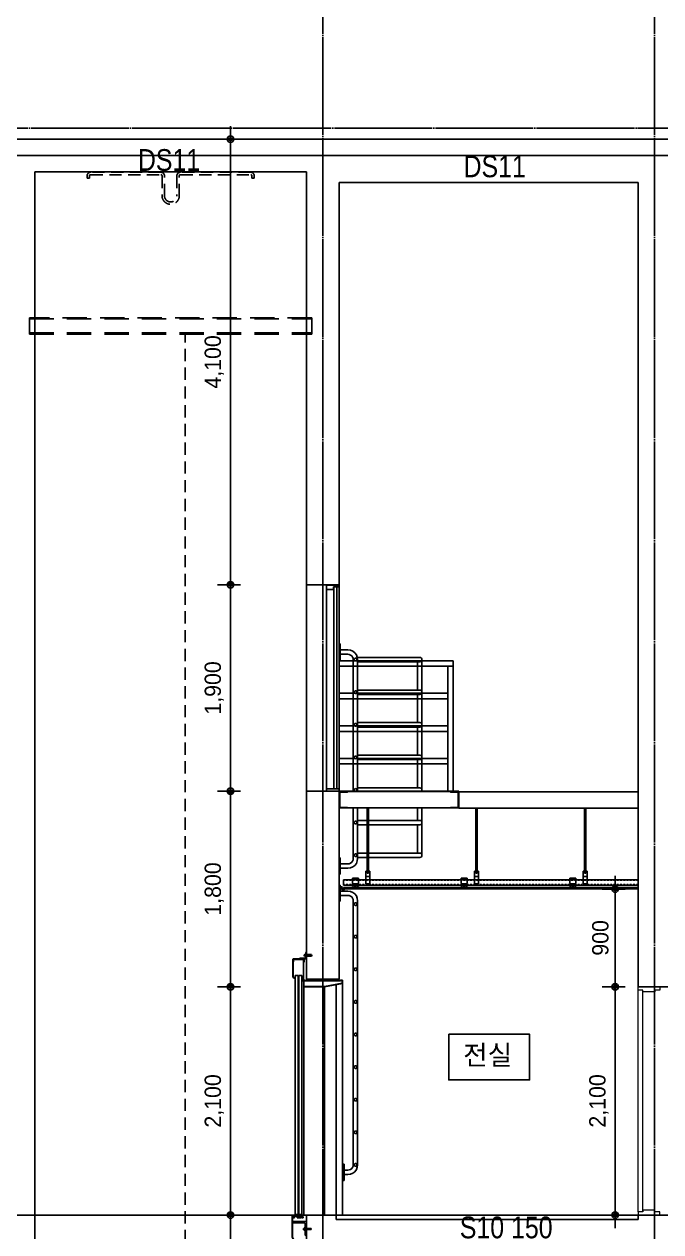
# Model space of a CAD drawing. Header units: millimetres. Extents: x 11948722 to 13111668, y -10771712 to -10232988.
# Drawn here: x 12183535 to 12189392, y -10546318 to -10535205 of the extents above; entities that cross this region are included whole.
import ezdxf
from ezdxf.enums import TextEntityAlignment as Align

# ---------------------------------------------------------------- set-up
doc = ezdxf.new("R2010")
doc.units = ezdxf.units.MM
doc.header["$LTSCALE"] = 150
doc.header["$MEASUREMENT"] = 0
for name, pattern in [('CEN', [6.2, 6, -0.1, 0, -0.1]), ('HID', [2.3, 1.5, -0.8]), ('HIDDEN', [2, 1, -1])]:
    doc.linetypes.add(name, pattern=pattern)
doc.layers.get('0').update_dxf_attribs({"linetype": 'CONTINUOUS'})
doc.layers.get('Defpoints').update_dxf_attribs({"color": 117, "linetype": 'CONTINUOUS'})
for name, color, linetype in [('4', 4, 'CONTINUOUS'), ('8', 8, 'CONTINUOUS'), ('A-FIN-4', 9, 'CONTINUOUS'), ('A-중심선', 10, 'CEN'), ('CON', 2, 'CONTINUOUS'), ('CON-C', 2, 'CONTINUOUS'), ('ELE-3', 7, 'CONTINUOUS'), ('ELE-8', 8, 'CONTINUOUS'), ('ELE03', 4, 'CONTINUOUS'), ('ELE08', 8, 'CONTINUOUS'), ('elev', 8, 'HID'), ('ETC', 8, 'CONTINUOUS'), ('FIN', 5, 'CONTINUOUS'), ('revcloud', 1, 'CONTINUOUS'), ('WIN', 4, 'CONTINUOUS'), ('Xref-계단단면도$0$3 dim0', 7, 'CONTINUOUS'), ('Xref-계단단면도$0$TEX', 3, 'CONTINUOUS'), ('Xref-계단단면도$0$TEX-SYM', 3, 'CONTINUOUS')]:
    doc.layers.add(name, color=color, linetype=linetype)
doc.layers.add('Xref-계단단면도$0$A-DOR', color=4, linetype='CONTINUOUS', lineweight=0)
doc.styles.add('A.NARROW', font='ARIALN.TTF')
doc.styles.add('Xref-계단단면도$0$나눔고딕 Se', font='')
doc.styles.add('Xref-계단단면도$0$돋움', font='')
doc.styles.get('Xref-계단단면도$0$나눔고딕 Se').set_extended_font_data('Dotum')
doc.styles.get('Xref-계단단면도$0$돋움').set_extended_font_data('Dotum')
doc.dimstyles.new('Xref-계단단면도$0$A1-100', dxfattribs={"dimtxt": 3, "dimasz": 1, "dimexe": 2, "dimexo": 2, "dimgap": 1, "dimtad": 1, "dimdec": 0, "dimzin": 12, "dimdsep": 46, "dimlunit": 6, "dimtxsty": 'Xref-계단단면도$0$나눔고딕 Se', "dimblk1": 'Xref-계단단면도$0$DIMDOT', "dimblk2": 'Xref-계단단면도$0$DIMDOT', "dimsah": 1, "dimcen": -1, "dimdle": 2, "dimclrd": 256, "dimclre": 256, "dimclrt": 3, "dimadec": 0, "dimazin": 0, "dimtfac": 1, "dimtdec": 0, "dimtix": 1, "dimtmove": 2, "dimatfit": 3, "dimldrblk": 'Xref-계단단면도$0$DIMDOT', "dimfxl": 1, "dimtvp": 1, "dimtolj": 1, "dimtzin": 12, "dimlwd": -1, "dimlwe": -1, "dimarcsym": 0})

# ---------------------------------------------------------------- blocks, each defined once
blk = doc.blocks.new('ELEV-DOOR')
at = {"layer": 'ELE-3'}
for p, q in [((-6, 2420), (-6, 2467)), ((-2, 2471), (0, 2471)), ((0, 2471), (0, 2406)), ((-124, 2403), (-125, 2403)), ((-125, 2403), (-125, 2240)), ((-124, 2241), (-124, 2403)), ((-22, 2406), (-123, 2406)), ((-123, 2406), (-123, 2380)), ((-123, 2380), (-119, 2380)), ((-119, 2380), (-119, 2402)), ((-119, 2402), (-26, 2402)), ((-65, 2406), (-65, 2408)), ((0, 2406), (-65, 2406)), ((-61, 2412), (-14, 2412)), ((-27, 2391), (-29, 2391)), ((-29, 2391), (-29, 2200)), ((-27, 2200), (-27, 2391)), ((-26, 2402), (-26, 2376)), ((-26, 2376), (-22, 2376)), ((-22, 2376), (-22, 2406)), ((-125, 2240), (-114, 2228)), ((-112, 2229), (-124, 2241)), ((-114, 2228), (-112, 2229)), ((-77, 2254), (-106, 2254)), ((-106, 2254), (-106, 56)), ((-77, 56), (-77, 2254)), ((-42, 2254), (-72, 2254)), ((-72, 2254), (-72, 56)), ((-42, 56), (-42, 2254)), ((-29, 2200), (-27, 2200)), ((-12, 2210), (-26, 2210)), ((-26, 2210), (-26, 2150)), ((-26, 2150), (-26, 50)), ((-26, 2150), (166, 2150)), ((-24, 2152), (-24, 2207)), ((-24, 2207), (-12, 2207)), ((166, 2152), (-24, 2152)), ((312, 2207), (-19, 2207)), ((-19, 2207), (-19, 2205)), ((-19, 2205), (312, 2205)), ((-12, 2207), (-12, 2210)), ((328, 2182), (166, 2152)), ((166, 2150), (330, 2180)), ((330, 2210), (312, 2210)), ((312, 2210), (312, 2207)), ((312, 2207), (328, 2207)), ((312, 2205), (312, 2207)), ((328, 2207), (328, 2182)), ((330, 2180), (330, 2210)), ((-133, 47), (-130, 50)), ((-133, -154), (-133, 47)), ((-133, 38), (-130, 38)), ((-130, 50), (-123, 50)), ((-130, 38), (-130, -153)), ((-110, 23), (-130, 23)), ((-123, 50), (-123, 46)), ((-123, 46), (-117, 46)), ((-75, 39), (-120, 39)), ((-120, 39), (-120, 31)), ((-120, 31), (-110, 31)), ((-117, 46), (-117, 50)), ((-117, 50), (-111, 50)), ((-111, 50), (-111, 46)), ((-111, 46), (-105, 46)), ((-110, 31), (-110, 23)), ((-106, 56), (-77, 56)), ((-105, 46), (-105, 50)), ((-105, 50), (-99, 50)), ((-99, 50), (-99, 46)), ((-99, 46), (-93, 46)), ((-93, 46), (-93, 50)), ((-93, 50), (-87, 50)), ((-87, 50), (-87, 46)), ((-87, 46), (-82, 46)), ((-85, 23), (-85, 31)), ((-85, 31), (-75, 31)), ((-45, 23), (-85, 23)), ((-82, 46), (-82, 50)), ((-82, 50), (-68, 50)), ((-75, 31), (-75, 39)), ((-72, 56), (-42, 56)), ((-68, 50), (-68, 39)), ((-68, 39), (-50, 39)), ((-64, 56), (-64, 45)), ((-64, 45), (-54, 45)), ((-54, 45), (-54, 56)), ((-50, 39), (-50, 50)), ((-50, 50), (0, 50)), ((-40, 39), (-45, 39)), ((-45, 39), (-45, 23)), ((-40, 23), (-40, 39)), ((-30, 23), (-40, 23)), ((-30, 44), (-35, 44)), ((-35, 44), (-35, 29)), ((-35, 29), (-30, 29)), ((-30, 50), (-30, 44)), ((-30, 29), (-30, 23)), ((-119, -180), (-133, -154)), ((-130, -153), (-117, -179)), ((-117, -179), (-119, -180))]:
    blk.add_line(p, q, dxfattribs=at)
blk.add_lwpolyline([(0, -10), (0, 50)], dxfattribs=at)
blk.add_lwpolyline([(-130, -10), (0, -10), (0, -140), (-4, -140, -0.414214), (-12, -132), (-12, -34, 0.414214), (-24, -22), (-122, -22, -0.414214), (-130, -14)], format="xyb", close=True, dxfattribs=at)
for centre, radius, start, end in [((-2, 2467), 4, 90, 180), ((-61, 2408), 4, 90, 180), ((-14, 2420), 8.5, 270, 0)]:
    blk.add_arc(centre, radius, start, end, dxfattribs=at)
at = {"layer": 'ELE-8', "linetype": 'HIDDEN'}
for p, q in [((-15, 2449), (-16, 2447)), ((-16, 2431), (-16, 2447)), ((-8, 2449), (-15, 2449)), ((-8, 2425), (-8, 2453)), ((-6, 2453), (-8, 2453)), ((-8, 2429), (-8, 2449)), ((45, 2446), (0, 2446)), ((45, 2445), (43, 2445)), ((45, 2446), (45, 2446)), ((46, 2445), (45, 2445)), ((45, 2445), (45, 2445)), ((50, 2445), (49, 2445)), ((50, 2442), (50, 2445)), ((55, 2438), (-28, 2438)), ((-16, 2443), (-21, 2443)), ((-21, 2435), (-21, 2443)), ((-16, 2435), (-21, 2435)), ((-14, 2443), (-16, 2443)), ((-14, 2435), (-16, 2435)), ((-15, 2429), (-16, 2431)), ((-8, 2444), (-15, 2444)), ((-8, 2434), (-15, 2434)), ((-8, 2429), (-15, 2429)), ((-4, 2443), (-9, 2443)), ((-4, 2435), (-9, 2435)), ((-6, 2425), (-8, 2425)), ((3, 2444), (0, 2444)), ((3, 2434), (0, 2434)), ((45, 2432), (0, 2432)), ((6, 2443), (1, 2443)), ((6, 2435), (1, 2435)), ((6, 2432), (6, 2432)), ((13, 2444), (8, 2444)), ((13, 2434), (8, 2434)), ((16, 2443), (11, 2443)), ((16, 2435), (11, 2435)), ((23, 2444), (18, 2444)), ((23, 2434), (18, 2434)), ((26, 2443), (21, 2443)), ((26, 2435), (21, 2435)), ((32, 2444), (27, 2444)), ((33, 2434), (28, 2434)), ((35, 2443), (30, 2443)), ((35, 2435), (30, 2435)), ((39, 2444), (37, 2444)), ((39, 2444), (37, 2443)), ((39, 2434), (37, 2435)), ((40, 2434), (38, 2434)), ((42, 2443), (40, 2443)), ((42, 2435), (40, 2435)), ((42, 2441), (42, 2443)), ((42, 2435), (42, 2437)), ((45, 2433), (43, 2433)), ((46, 2433), (45, 2433)), ((45, 2432), (45, 2433)), ((45, 2432), (45, 2432)), ((50, 2433), (49, 2433)), ((50, 2433), (50, 2436)), ((-23, -74), (-28, -74)), ((-28, -74), (-28, -85)), ((-23, -85), (-28, -85)), ((-23, -69), (-23, -89)), ((-23, -69), (-13, -69)), ((-23, -73), (-13, -73)), ((-23, -86), (-13, -86)), ((-23, -89), (-13, -89)), ((-13, -95), (-13, -64)), ((-12, -74), (35, -74)), ((-12, -75), (44, -75)), ((-12, -83), (44, -83)), ((-12, -84), (35, -84)), ((44, -75), (35, -74)), ((35, -74), (35, -84)), ((44, -83), (35, -84)), ((44, -75), (44, -83))]:
    blk.add_line(p, q, dxfattribs=at)
at = {"layer": 'ELE-8'}
for p, q in [((166, 2150), (166, 50)), ((274, 2170), (274, 50)), ((274, 50), (0, 50))]:
    blk.add_line(p, q, dxfattribs=at)
at = {"layer": 'ELE-8', "linetype": 'HIDDEN'}
for centre, start, end in [((-11, -64), 119.6665, 166.3681), ((-11, -94), 193.6318, 240.3335)]:
    blk.add_arc(centre, 2.1, start, end, dxfattribs=at)
blk = doc.blocks.new('Xref-계단단면도$0$DIMDOT')
at = {"color": 0}
blk.add_line((-2, 0), (2, 0), dxfattribs=at)
for radius in [0.5, 0.25]:
    blk.add_circle((0, 0), radius, dxfattribs=at)
blk = doc.blocks.new('*D54')
at = {"layer": 'Defpoints', "color": 0, "transparency": 16777216}
for p in [(12189183, -10544063), (12188971, -10546163), (12189183, -10546163)]:
    blk.add_point(p, dxfattribs=at)
at = {"layer": 'Xref-계단단면도$0$3 dim0', "transparency": 16777216}
for p, q in [((12189063, -10544063), (12188851, -10544063)), ((12188971, -10544123), (12188971, -10546103)), ((12189063, -10546163), (12188851, -10546163))]:
    blk.add_line(p, q, dxfattribs=at)
at = {"layer": 'Xref-계단단면도$0$3 dim0', "transparency": 16777216, "xscale": 60, "yscale": 60, "zscale": 60}
for p, rotation in [((12188971, -10544063), 90), ((12188971, -10546163), 270)]:
    blk.add_blockref('Xref-계단단면도$0$DIMDOT', p, dxfattribs=dict(at, rotation=rotation))
at = {"layer": 'Xref-계단단면도$0$3 dim0', "color": 3, "transparency": 16777216, "insert": (12188822, -10545113), "char_height": 150, "attachment_point": 5, "rotation": 90, "style": 'Xref-계단단면도$0$나눔고딕 Se'}
blk.add_mtext('\\A1;2,100', dxfattribs=at)
blk = doc.blocks.new('*D55')
at = {"layer": 'Defpoints', "color": 0, "transparency": 16777216}
for p in [(12189183, -10543163), (12188971, -10544063), (12189183, -10544063)]:
    blk.add_point(p, dxfattribs=at)
at = {"layer": 'Xref-계단단면도$0$3 dim0', "transparency": 16777216}
for p, q in [((12189063, -10543163), (12188851, -10543163)), ((12188971, -10543223), (12188971, -10544003)), ((12189063, -10544063), (12188851, -10544063))]:
    blk.add_line(p, q, dxfattribs=at)
at = {"layer": 'Xref-계단단면도$0$3 dim0', "transparency": 16777216, "xscale": 60, "yscale": 60, "zscale": 60}
for p, rotation in [((12188971, -10543163), 90), ((12188971, -10544063), 270)]:
    blk.add_blockref('Xref-계단단면도$0$DIMDOT', p, dxfattribs=dict(at, rotation=rotation))
at = {"layer": 'Xref-계단단면도$0$3 dim0', "color": 3, "transparency": 16777216, "insert": (12188836, -10543613), "char_height": 150, "attachment_point": 5, "rotation": 90, "style": 'Xref-계단단면도$0$나눔고딕 Se'}
blk.add_mtext('\\A1;900', dxfattribs=at)
blk = doc.blocks.new('점검사다리ㅁ')
at = {"layer": 'ETC', "color": 251, "linetype": 'Continuous'}
for p, q in [((4633683, 1148689), (4633674, 1148689)), ((4633683, 1148539), (4633683, 1148689)), ((4633683, 1148539), (4633674, 1148539))]:
    blk.add_line(p, q, dxfattribs=at)
at = {"layer": 'ETC', "color": 251}
for p, q in [((4633754, 1148633), (4633683, 1148633)), ((4633754, 1148593), (4633683, 1148593)), ((4633777, 1148630), (4633754, 1148633)), ((4633767, 1148592), (4633754, 1148593)), ((4633779, 1148587), (4633767, 1148592)), ((4633799, 1148621), (4633777, 1148630)), ((4633789, 1148579), (4633779, 1148587)), ((4633797, 1148568), (4633789, 1148579)), ((4633802, 1148556), (4633797, 1148568)), ((4633818, 1148607), (4633799, 1148621)), ((4633804, 1148543), (4633802, 1148556)), ((4633804, 1146115), (4633804, 1148543)), ((4633832, 1148588), (4633818, 1148607)), ((4633841, 1148567), (4633832, 1148588)), ((4633844, 1148543), (4633841, 1148567)), ((4633844, 1146115), (4633844, 1148543)), ((4633814, 1148521), (4633812, 1148516)), ((4633812, 1148516), (4633812, 1148511)), ((4633812, 1148511), (4633814, 1148506)), ((4633818, 1148524), (4633814, 1148521)), ((4633814, 1148506), (4633818, 1148503)), ((4633823, 1148526), (4633818, 1148524)), ((4633818, 1148503), (4633823, 1148501)), ((4633828, 1148525), (4633823, 1148526)), ((4633823, 1148501), (4633828, 1148502)), ((4633832, 1148523), (4633828, 1148525)), ((4633828, 1148502), (4633832, 1148504)), ((4633835, 1148518), (4633832, 1148523)), ((4633832, 1148504), (4633835, 1148508)), ((4633837, 1148513), (4633835, 1148518)), ((4633835, 1148508), (4633837, 1148513)), ((4633814, 1148221), (4633812, 1148216)), ((4633812, 1148216), (4633812, 1148211)), ((4633812, 1148211), (4633814, 1148206)), ((4633818, 1148224), (4633814, 1148221)), ((4633814, 1148206), (4633818, 1148203)), ((4633823, 1148226), (4633818, 1148224)), ((4633818, 1148203), (4633823, 1148201)), ((4633828, 1148225), (4633823, 1148226)), ((4633823, 1148201), (4633828, 1148202)), ((4633832, 1148223), (4633828, 1148225)), ((4633828, 1148202), (4633832, 1148204)), ((4633835, 1148218), (4633832, 1148223)), ((4633832, 1148204), (4633835, 1148208)), ((4633837, 1148213), (4633835, 1148218)), ((4633835, 1148208), (4633837, 1148213)), ((4633814, 1147921), (4633812, 1147916)), ((4633812, 1147916), (4633812, 1147911)), ((4633812, 1147911), (4633814, 1147906)), ((4633818, 1147924), (4633814, 1147921)), ((4633814, 1147906), (4633818, 1147903)), ((4633823, 1147926), (4633818, 1147924)), ((4633818, 1147903), (4633823, 1147901)), ((4633828, 1147925), (4633823, 1147926)), ((4633823, 1147901), (4633828, 1147902)), ((4633832, 1147923), (4633828, 1147925)), ((4633828, 1147902), (4633832, 1147904)), ((4633835, 1147918), (4633832, 1147923)), ((4633832, 1147904), (4633835, 1147908)), ((4633837, 1147913), (4633835, 1147918)), ((4633835, 1147908), (4633837, 1147913)), ((4633814, 1147621), (4633812, 1147616)), ((4633812, 1147616), (4633812, 1147611)), ((4633812, 1147611), (4633814, 1147606)), ((4633818, 1147624), (4633814, 1147621)), ((4633814, 1147606), (4633818, 1147603)), ((4633823, 1147626), (4633818, 1147624)), ((4633818, 1147603), (4633823, 1147601)), ((4633828, 1147625), (4633823, 1147626)), ((4633823, 1147601), (4633828, 1147602)), ((4633832, 1147623), (4633828, 1147625)), ((4633828, 1147602), (4633832, 1147604)), ((4633835, 1147618), (4633832, 1147623)), ((4633832, 1147604), (4633835, 1147608)), ((4633837, 1147613), (4633835, 1147618)), ((4633835, 1147608), (4633837, 1147613)), ((4633814, 1147321), (4633812, 1147316)), ((4633812, 1147316), (4633812, 1147311)), ((4633812, 1147311), (4633814, 1147306)), ((4633818, 1147324), (4633814, 1147321)), ((4633823, 1147326), (4633818, 1147324)), ((4633828, 1147325), (4633823, 1147326)), ((4633832, 1147323), (4633828, 1147325)), ((4633835, 1147318), (4633832, 1147323)), ((4633837, 1147313), (4633835, 1147318)), ((4633835, 1147308), (4633837, 1147313)), ((4633814, 1147306), (4633818, 1147303)), ((4633818, 1147303), (4633823, 1147301)), ((4633823, 1147301), (4633828, 1147302)), ((4633828, 1147302), (4633832, 1147304)), ((4633832, 1147304), (4633835, 1147308)), ((4633814, 1147021), (4633812, 1147016)), ((4633812, 1147016), (4633812, 1147011)), ((4633812, 1147011), (4633814, 1147006)), ((4633818, 1147024), (4633814, 1147021)), ((4633814, 1147006), (4633818, 1147003)), ((4633823, 1147026), (4633818, 1147024)), ((4633818, 1147003), (4633823, 1147001)), ((4633828, 1147025), (4633823, 1147026)), ((4633823, 1147001), (4633828, 1147002)), ((4633832, 1147023), (4633828, 1147025)), ((4633828, 1147002), (4633832, 1147004)), ((4633835, 1147018), (4633832, 1147023)), ((4633832, 1147004), (4633835, 1147008)), ((4633837, 1147013), (4633835, 1147018)), ((4633835, 1147008), (4633837, 1147013)), ((4633814, 1146721), (4633812, 1146716)), ((4633812, 1146716), (4633812, 1146711)), ((4633812, 1146711), (4633814, 1146706)), ((4633818, 1146724), (4633814, 1146721)), ((4633814, 1146706), (4633818, 1146703)), ((4633823, 1146726), (4633818, 1146724)), ((4633818, 1146703), (4633823, 1146701)), ((4633828, 1146725), (4633823, 1146726)), ((4633823, 1146701), (4633828, 1146702)), ((4633832, 1146723), (4633828, 1146725)), ((4633828, 1146702), (4633832, 1146704)), ((4633835, 1146718), (4633832, 1146723)), ((4633832, 1146704), (4633835, 1146708)), ((4633837, 1146713), (4633835, 1146718)), ((4633835, 1146708), (4633837, 1146713)), ((4633814, 1146421), (4633812, 1146416)), ((4633818, 1146424), (4633814, 1146421)), ((4633823, 1146426), (4633818, 1146424)), ((4633828, 1146425), (4633823, 1146426)), ((4633832, 1146423), (4633828, 1146425)), ((4633835, 1146418), (4633832, 1146423)), ((4633812, 1146416), (4633812, 1146411)), ((4633812, 1146411), (4633814, 1146406)), ((4633814, 1146406), (4633818, 1146403)), ((4633818, 1146403), (4633823, 1146401)), ((4633823, 1146401), (4633828, 1146402)), ((4633828, 1146402), (4633832, 1146404)), ((4633832, 1146404), (4633835, 1146408)), ((4633837, 1146413), (4633835, 1146418)), ((4633835, 1146408), (4633837, 1146413)), ((4633797, 1146090), (4633789, 1146080)), ((4633802, 1146102), (4633797, 1146090)), ((4633804, 1146115), (4633802, 1146102)), ((4633814, 1146121), (4633812, 1146116)), ((4633812, 1146116), (4633812, 1146111)), ((4633812, 1146111), (4633814, 1146106)), ((4633818, 1146124), (4633814, 1146121)), ((4633814, 1146106), (4633818, 1146103)), ((4633823, 1146126), (4633818, 1146124)), ((4633818, 1146103), (4633823, 1146101)), ((4633828, 1146125), (4633823, 1146126)), ((4633823, 1146101), (4633828, 1146102)), ((4633832, 1146123), (4633828, 1146125)), ((4633828, 1146102), (4633832, 1146104)), ((4633835, 1146118), (4633832, 1146123)), ((4633832, 1146104), (4633835, 1146108)), ((4633841, 1146092), (4633832, 1146070)), ((4633837, 1146113), (4633835, 1146118)), ((4633835, 1146108), (4633837, 1146113)), ((4633844, 1146115), (4633841, 1146092)), ((4633754, 1146065), (4633720, 1146065)), ((4633754, 1146025), (4633720, 1146025)), ((4633767, 1146067), (4633754, 1146065)), ((4633777, 1146028), (4633754, 1146025)), ((4633779, 1146072), (4633767, 1146067)), ((4633799, 1146037), (4633777, 1146028)), ((4633789, 1146080), (4633779, 1146072)), ((4633818, 1146051), (4633799, 1146037)), ((4633832, 1146070), (4633818, 1146051))]:
    blk.add_line(p, q, dxfattribs=at)
blk = doc.blocks.new('비상용elev탈출관련2')
at = {"layer": 'ELE03'}
for p, q in [((4634774, 1149553), (4633674, 1149553)), ((4634774, 1149548), (4633674, 1149548))]:
    blk.add_line(p, q, dxfattribs=at)
at = {"layer": 'ELE03', "color": 251}
blk.add_line((4633749, 1149398), (4634699, 1149398), dxfattribs=at)
at = {"layer": 'ELE08', "color": 252, "ltscale": 10}
for p, q in [((4634724, 1150753), (4633674, 1150753)), ((4634724, 1150703), (4633674, 1150703)), ((4634674, 1150703), (4634674, 1149553)), ((4634724, 1150703), (4634724, 1150753)), ((4634724, 1150703), (4634724, 1149553)), ((4634674, 1150453), (4633674, 1150453)), ((4634674, 1150403), (4633674, 1150403)), ((4634674, 1150153), (4633674, 1150153)), ((4634674, 1150103), (4633674, 1150103)), ((4634674, 1149853), (4633674, 1149853)), ((4634674, 1149803), (4633674, 1149803))]:
    blk.add_line(p, q, dxfattribs=at)
at = {"layer": 'ETC', "color": 251, "linetype": 'Continuous'}
for p, q in [((4633683, 1150907), (4633674, 1150907)), ((4633683, 1150757), (4633683, 1150907)), ((4633683, 1150757), (4633674, 1150757)), ((4633683, 1148938), (4633674, 1148938)), ((4633683, 1148938), (4633683, 1148788)), ((4633683, 1148788), (4633674, 1148788))]:
    blk.add_line(p, q, dxfattribs=at)
at = {"layer": 'ETC', "color": 251}
for p, q in [((4633754, 1150852), (4633683, 1150852)), ((4633754, 1150812), (4633683, 1150812)), ((4633777, 1150849), (4633754, 1150852)), ((4633767, 1150810), (4633754, 1150812)), ((4633779, 1150805), (4633767, 1150810)), ((4633799, 1150840), (4633777, 1150849)), ((4633789, 1150797), (4633779, 1150805)), ((4633797, 1150787), (4633789, 1150797)), ((4633802, 1150775), (4633797, 1150787)), ((4633818, 1150825), (4633799, 1150840)), ((4633804, 1150762), (4633802, 1150775)), ((4633804, 1150762), (4633804, 1149553)), ((4633812, 1150766), (4633814, 1150771)), ((4633812, 1150766), (4633814, 1150771)), ((4633812, 1150761), (4633812, 1150766)), ((4633812, 1150761), (4633812, 1150766)), ((4633814, 1150756), (4633812, 1150761)), ((4633814, 1150756), (4633812, 1150761)), ((4633814, 1150771), (4633818, 1150774)), ((4633814, 1150771), (4633818, 1150774)), ((4633818, 1150753), (4633814, 1150756)), ((4633832, 1150807), (4633818, 1150825)), ((4633818, 1150774), (4633823, 1150776)), ((4633818, 1150774), (4633823, 1150776)), ((4633823, 1150776), (4633828, 1150775)), ((4633823, 1150776), (4633828, 1150775)), ((4633828, 1150775), (4633832, 1150773)), ((4633828, 1150775), (4633832, 1150773)), ((4633832, 1150754), (4633828, 1150752)), ((4633832, 1150754), (4633828, 1150752)), ((4633841, 1150785), (4633832, 1150807)), ((4633832, 1150773), (4633835, 1150768)), ((4633832, 1150773), (4633835, 1150768)), ((4633835, 1150758), (4633832, 1150754)), ((4633835, 1150758), (4633832, 1150754)), ((4633835, 1150768), (4633837, 1150763)), ((4633835, 1150768), (4633837, 1150763)), ((4633837, 1150763), (4633835, 1150758)), ((4633837, 1150763), (4633835, 1150758)), ((4633844, 1150762), (4633841, 1150785)), ((4633844, 1150783), (4634416, 1150783)), ((4633844, 1150762), (4633844, 1149553)), ((4634436, 1150763), (4634436, 1149553)), ((4633823, 1150751), (4633818, 1150753)), ((4633823, 1150751), (4633818, 1150753)), ((4633828, 1150752), (4633823, 1150751)), ((4633828, 1150752), (4633823, 1150751)), ((4633844, 1150743), (4634416, 1150743)), ((4634396, 1150743), (4634396, 1150483)), ((4633812, 1150466), (4633814, 1150471)), ((4633812, 1150461), (4633812, 1150466)), ((4633814, 1150456), (4633812, 1150461)), ((4633814, 1150471), (4633818, 1150474)), ((4633818, 1150453), (4633814, 1150456)), ((4633818, 1150474), (4633823, 1150476)), ((4633823, 1150451), (4633818, 1150453)), ((4633823, 1150476), (4633828, 1150475)), ((4633828, 1150452), (4633823, 1150451)), ((4633828, 1150475), (4633832, 1150473)), ((4633832, 1150454), (4633828, 1150452)), ((4633832, 1150473), (4633835, 1150468)), ((4633835, 1150458), (4633832, 1150454)), ((4633835, 1150468), (4633837, 1150463)), ((4633837, 1150463), (4633835, 1150458)), ((4633844, 1150483), (4634416, 1150483)), ((4633844, 1150443), (4634416, 1150443)), ((4634396, 1150443), (4634396, 1150183)), ((4633812, 1150166), (4633814, 1150171)), ((4633812, 1150161), (4633812, 1150166)), ((4633814, 1150156), (4633812, 1150161)), ((4633814, 1150171), (4633818, 1150174)), ((4633818, 1150153), (4633814, 1150156)), ((4633818, 1150174), (4633823, 1150176)), ((4633823, 1150151), (4633818, 1150153)), ((4633823, 1150176), (4633828, 1150175)), ((4633828, 1150152), (4633823, 1150151)), ((4633828, 1150175), (4633832, 1150173)), ((4633832, 1150154), (4633828, 1150152)), ((4633832, 1150173), (4633835, 1150168)), ((4633835, 1150158), (4633832, 1150154)), ((4633835, 1150168), (4633837, 1150163)), ((4633837, 1150163), (4633835, 1150158)), ((4633844, 1150183), (4634416, 1150183)), ((4633844, 1150143), (4634416, 1150143)), ((4634396, 1150143), (4634396, 1149883)), ((4633812, 1149866), (4633814, 1149871)), ((4633812, 1149861), (4633812, 1149866)), ((4633814, 1149871), (4633818, 1149874)), ((4633818, 1149874), (4633823, 1149876)), ((4633823, 1149876), (4633828, 1149875)), ((4633828, 1149875), (4633832, 1149873)), ((4633832, 1149873), (4633835, 1149868)), ((4633835, 1149868), (4633837, 1149863)), ((4633844, 1149883), (4634416, 1149883)), ((4633814, 1149856), (4633812, 1149861)), ((4633818, 1149853), (4633814, 1149856)), ((4633823, 1149851), (4633818, 1149853)), ((4633828, 1149852), (4633823, 1149851)), ((4633832, 1149854), (4633828, 1149852)), ((4633835, 1149858), (4633832, 1149854)), ((4633837, 1149863), (4633835, 1149858)), ((4633844, 1149843), (4634416, 1149843)), ((4634396, 1149843), (4634396, 1149583)), ((4633812, 1149566), (4633814, 1149571)), ((4633812, 1149561), (4633812, 1149566)), ((4633814, 1149556), (4633812, 1149561)), ((4633814, 1149571), (4633818, 1149574)), ((4633818, 1149553), (4633814, 1149556)), ((4633818, 1149574), (4633823, 1149576)), ((4633823, 1149551), (4633818, 1149553)), ((4633823, 1149576), (4633828, 1149575)), ((4633828, 1149552), (4633823, 1149551)), ((4633828, 1149575), (4633832, 1149573)), ((4633832, 1149554), (4633828, 1149552)), ((4633832, 1149573), (4633835, 1149568)), ((4633835, 1149558), (4633832, 1149554)), ((4633835, 1149568), (4633837, 1149563)), ((4633837, 1149563), (4633835, 1149558)), ((4633844, 1149583), (4634416, 1149583)), ((4633804, 1149398), (4633804, 1148933)), ((4633844, 1149398), (4633844, 1148933)), ((4634396, 1149398), (4634396, 1149283)), ((4634436, 1149398), (4634436, 1148963)), ((4633812, 1149266), (4633814, 1149271)), ((4633812, 1149261), (4633812, 1149266)), ((4633814, 1149256), (4633812, 1149261)), ((4633814, 1149271), (4633818, 1149274)), ((4633818, 1149253), (4633814, 1149256)), ((4633818, 1149274), (4633823, 1149276)), ((4633823, 1149251), (4633818, 1149253)), ((4633823, 1149276), (4633828, 1149275)), ((4633828, 1149252), (4633823, 1149251)), ((4633828, 1149275), (4633832, 1149273)), ((4633832, 1149254), (4633828, 1149252)), ((4633832, 1149273), (4633835, 1149268)), ((4633835, 1149258), (4633832, 1149254)), ((4633835, 1149268), (4633837, 1149263)), ((4633837, 1149263), (4633835, 1149258)), ((4633844, 1149283), (4634416, 1149283)), ((4633844, 1149243), (4634416, 1149243)), ((4634396, 1149243), (4634396, 1148983)), ((4633818, 1148974), (4633823, 1148976)), ((4633823, 1148976), (4633828, 1148975)), ((4633844, 1148983), (4634416, 1148983)), ((4633754, 1148883), (4633683, 1148883)), ((4633767, 1148885), (4633754, 1148883)), ((4633779, 1148890), (4633767, 1148885)), ((4633789, 1148898), (4633779, 1148890)), ((4633797, 1148908), (4633789, 1148898)), ((4633802, 1148920), (4633797, 1148908)), ((4633818, 1148870), (4633799, 1148855)), ((4633804, 1148933), (4633802, 1148920)), ((4633812, 1148966), (4633814, 1148971)), ((4633812, 1148961), (4633812, 1148966)), ((4633814, 1148956), (4633812, 1148961)), ((4633814, 1148971), (4633818, 1148974)), ((4633818, 1148953), (4633814, 1148956)), ((4633823, 1148951), (4633818, 1148953)), ((4633832, 1148888), (4633818, 1148870)), ((4633828, 1148952), (4633823, 1148951)), ((4633828, 1148975), (4633832, 1148973)), ((4633832, 1148954), (4633828, 1148952)), ((4633832, 1148973), (4633835, 1148968)), ((4633835, 1148958), (4633832, 1148954)), ((4633841, 1148910), (4633832, 1148888)), ((4633835, 1148968), (4633837, 1148963)), ((4633837, 1148963), (4633835, 1148958)), ((4633844, 1148933), (4633841, 1148910)), ((4633844, 1148943), (4634416, 1148943)), ((4633754, 1148843), (4633683, 1148843)), ((4633777, 1148847), (4633754, 1148843)), ((4633799, 1148855), (4633777, 1148847))]:
    blk.add_line(p, q, dxfattribs=at)
at = {"layer": 'ETC', "color": 7}
for points in [[(4633749, 1149548), (4633674, 1149548), (4633674, 1149398), (4633749, 1149398), (4633749, 1149403), (4633679, 1149403), (4633679, 1149543), (4633749, 1149543), (4633749, 1149548)], [(4634699, 1149548), (4634774, 1149548), (4634774, 1149398), (4634699, 1149398), (4634699, 1149403), (4634769, 1149403), (4634769, 1149543), (4634699, 1149543), (4634699, 1149548)]]:
    blk.add_lwpolyline(points, dxfattribs=at)
at = {"layer": 'ETC', "color": 251}
for centre, start in [((4634416, 1150763), 270), ((4634416, 1150463), 270), ((4634416, 1150163), 270), ((4634416, 1149863), 270), ((4634416, 1149563), 329.8388), ((4634416, 1149263), 270), ((4634416, 1148963), 270)]:
    blk.add_arc(centre, 20, start, 90, dxfattribs=at)
blk = doc.blocks.new('*D815')
at = {"layer": 'Defpoints', "color": 0, "transparency": 16777216}
for p in [(12185645, -10544063), (12185433, -10546163), (12185645, -10546163)]:
    blk.add_point(p, dxfattribs=at)
at = {"layer": 'Xref-계단단면도$0$3 dim0', "transparency": 16777216}
for p, q in [((12185525, -10544063), (12185313, -10544063)), ((12185433, -10544123), (12185433, -10546103)), ((12185525, -10546163), (12185313, -10546163))]:
    blk.add_line(p, q, dxfattribs=at)
at = {"layer": 'Xref-계단단면도$0$3 dim0', "transparency": 16777216, "xscale": 60, "yscale": 60, "zscale": 60}
for p, rotation in [((12185433, -10544063), 90), ((12185433, -10546163), 270)]:
    blk.add_blockref('Xref-계단단면도$0$DIMDOT', p, dxfattribs=dict(at, rotation=rotation))
at = {"layer": 'Xref-계단단면도$0$3 dim0', "color": 3, "transparency": 16777216, "insert": (12185284, -10545113), "char_height": 150, "attachment_point": 5, "rotation": 90, "style": 'Xref-계단단면도$0$나눔고딕 Se'}
blk.add_mtext('\\A1;2,100', dxfattribs=at)
blk = doc.blocks.new('*D816')
at = {"layer": 'Defpoints', "color": 0, "transparency": 16777216}
for p in [(12185433, -10542263), (12185645, -10542263), (12185645, -10544063)]:
    blk.add_point(p, dxfattribs=at)
at = {"layer": 'Xref-계단단면도$0$3 dim0', "transparency": 16777216}
for p, q in [((12185525, -10542263), (12185313, -10542263)), ((12185433, -10544003), (12185433, -10542323)), ((12185525, -10544063), (12185313, -10544063))]:
    blk.add_line(p, q, dxfattribs=at)
at = {"layer": 'Xref-계단단면도$0$3 dim0', "transparency": 16777216, "xscale": 60, "yscale": 60, "zscale": 60}
for p, rotation in [((12185433, -10542263), 90), ((12185433, -10544063), 270)]:
    blk.add_blockref('Xref-계단단면도$0$DIMDOT', p, dxfattribs=dict(at, rotation=rotation))
at = {"layer": 'Xref-계단단면도$0$3 dim0', "color": 3, "transparency": 16777216, "insert": (12185284, -10543163), "char_height": 150, "attachment_point": 5, "rotation": 90, "style": 'Xref-계단단면도$0$나눔고딕 Se'}
blk.add_mtext('\\A1;1,800', dxfattribs=at)
blk = doc.blocks.new('*D817')
at = {"layer": 'Defpoints', "color": 0, "transparency": 16777216}
for p in [(12185433, -10540363), (12185645, -10540363), (12185645, -10542263)]:
    blk.add_point(p, dxfattribs=at)
at = {"layer": 'Xref-계단단면도$0$3 dim0', "transparency": 16777216}
for p, q in [((12185525, -10540363), (12185313, -10540363)), ((12185433, -10542203), (12185433, -10540423)), ((12185525, -10542263), (12185313, -10542263))]:
    blk.add_line(p, q, dxfattribs=at)
at = {"layer": 'Xref-계단단면도$0$3 dim0', "transparency": 16777216, "xscale": 60, "yscale": 60, "zscale": 60}
for p, rotation in [((12185433, -10540363), 90), ((12185433, -10542263), 270)]:
    blk.add_blockref('Xref-계단단면도$0$DIMDOT', p, dxfattribs=dict(at, rotation=rotation))
at = {"layer": 'Xref-계단단면도$0$3 dim0', "color": 3, "transparency": 16777216, "insert": (12185284, -10541313), "char_height": 150, "attachment_point": 5, "rotation": 90, "style": 'Xref-계단단면도$0$나눔고딕 Se'}
blk.add_mtext('\\A1;1,900', dxfattribs=at)
blk = doc.blocks.new('*D818')
at = {"layer": 'Defpoints', "color": 0, "transparency": 16777216}
for p in [(12185645, -10536263), (12185433, -10540363), (12185645, -10540363)]:
    blk.add_point(p, dxfattribs=at)
at = {"layer": 'Xref-계단단면도$0$3 dim0', "transparency": 16777216}
for p, q in [((12185525, -10536263), (12185313, -10536263)), ((12185433, -10536323), (12185433, -10540303)), ((12185525, -10540363), (12185313, -10540363))]:
    blk.add_line(p, q, dxfattribs=at)
at = {"layer": 'Xref-계단단면도$0$3 dim0', "transparency": 16777216, "xscale": 60, "yscale": 60, "zscale": 60}
for p, rotation in [((12185433, -10536263), 90), ((12185433, -10540363), 270)]:
    blk.add_blockref('Xref-계단단면도$0$DIMDOT', p, dxfattribs=dict(at, rotation=rotation))
at = {"layer": 'Xref-계단단면도$0$3 dim0', "color": 3, "transparency": 16777216, "insert": (12185284, -10538313), "char_height": 150, "attachment_point": 5, "rotation": 90, "style": 'Xref-계단단면도$0$나눔고딕 Se'}
blk.add_mtext('\\A1;4,100', dxfattribs=at)
blk = doc.blocks.new('*D822')
at = {"layer": 'Defpoints', "color": 0, "transparency": 16777216}
for p in [(12185645, -10546163), (12185433, -10550363), (12185645, -10550363)]:
    blk.add_point(p, dxfattribs=at)
at = {"layer": 'Xref-계단단면도$0$3 dim0', "transparency": 16777216}
for p, q in [((12185525, -10546163), (12185313, -10546163)), ((12185433, -10546223), (12185433, -10550303)), ((12185525, -10550363), (12185313, -10550363))]:
    blk.add_line(p, q, dxfattribs=at)
at = {"layer": 'Xref-계단단면도$0$3 dim0', "transparency": 16777216, "xscale": 60, "yscale": 60, "zscale": 60}
for p, rotation in [((12185433, -10546163), 90), ((12185433, -10550363), 270)]:
    blk.add_blockref('Xref-계단단면도$0$DIMDOT', p, dxfattribs=dict(at, rotation=rotation))
at = {"layer": 'Xref-계단단면도$0$3 dim0', "color": 3, "transparency": 16777216, "insert": (12185284, -10548263), "char_height": 150, "attachment_point": 5, "rotation": 90, "style": 'Xref-계단단면도$0$나눔고딕 Se'}
blk.add_mtext('\\A1;4,200', dxfattribs=at)

msp = doc.modelspace()

# ---------------------------------------------------------------- linework, layer by layer
at = {"layer": '4', "ltscale": 0.1}
msp.add_lwpolyline([(12186482.6, -10543168.8), (12186482.6, -10543162.8), (12186481.6, -10543162.8), (12186481.6, -10543167.8), (12186458.6, -10543167.8), (12186458.6, -10543142.8), (12186433.6, -10543142.8), (12186433.6, -10543118.8), (12186432.6, -10543118.8), (12186432.6, -10543143.8), (12186457.6, -10543143.8), (12186457.6, -10543168.8), (12186482.6, -10543168.8)], dxfattribs=at)
at = {"layer": '8'}
for p, q in [((12186690.6, -10542417.8), (12186690.6, -10542994)), ((12186701.9, -10542417.8), (12186701.9, -10542994)), ((12187690.6, -10542417.8), (12187690.6, -10542994)), ((12187701.9, -10542417.8), (12187701.9, -10542994)), ((12188690.6, -10542417.8), (12188690.6, -10542994)), ((12188701.9, -10542417.8), (12188701.9, -10542994)), ((12186677.5, -10542997.8), (12186677.5, -10543116.5)), ((12186715, -10542997.8), (12186677.5, -10542997.8)), ((12186715, -10543001.5), (12186677.5, -10543001.5)), ((12186707.5, -10542994), (12186685, -10542994)), ((12186685, -10542994), (12186685, -10542997.8)), ((12186685, -10543001.5), (12186685, -10543005.3)), ((12186707.5, -10543005.3), (12186685, -10543005.3)), ((12186688.7, -10542994), (12186688.7, -10542997.8)), ((12186688.7, -10543001.5), (12186688.7, -10543005.3)), ((12186701.9, -10542989), (12186690.6, -10542989)), ((12186701.9, -10542991.5), (12186690.6, -10542991.5)), ((12186690.6, -10543005.3), (12186690.6, -10543016.5)), ((12186701.9, -10543006.5), (12186690.6, -10543006.5)), ((12186701.9, -10543009), (12186690.6, -10543009)), ((12186701.9, -10543011.5), (12186690.6, -10543011.5)), ((12186701.9, -10543014), (12186690.6, -10543014)), ((12186701.9, -10543014), (12186690.6, -10543014)), ((12186701.9, -10543016.5), (12186690.6, -10543016.5)), ((12186701.9, -10543005.3), (12186701.9, -10543016.5)), ((12186703.7, -10542994), (12186703.7, -10542997.8)), ((12186703.7, -10543001.5), (12186703.7, -10543005.3)), ((12186707.5, -10542994), (12186707.5, -10542997.8)), ((12186707.5, -10543001.5), (12186707.5, -10543005.3)), ((12186715, -10542997.8), (12186715, -10543116.5)), ((12187677.5, -10542997.8), (12187677.5, -10543116.5)), ((12187715, -10542997.8), (12187677.5, -10542997.8)), ((12187715, -10543001.5), (12187677.5, -10543001.5)), ((12187707.5, -10542994), (12187685, -10542994)), ((12187685, -10542994), (12187685, -10542997.8)), ((12187685, -10543001.5), (12187685, -10543005.3)), ((12187707.5, -10543005.3), (12187685, -10543005.3)), ((12187688.7, -10542994), (12187688.7, -10542997.8)), ((12187688.7, -10543001.5), (12187688.7, -10543005.3)), ((12187701.9, -10542989), (12187690.6, -10542989)), ((12187701.9, -10542991.5), (12187690.6, -10542991.5)), ((12187690.6, -10543005.3), (12187690.6, -10543016.5)), ((12187701.9, -10543006.5), (12187690.6, -10543006.5)), ((12187701.9, -10543009), (12187690.6, -10543009)), ((12187701.9, -10543011.5), (12187690.6, -10543011.5)), ((12187701.9, -10543014), (12187690.6, -10543014)), ((12187701.9, -10543014), (12187690.6, -10543014)), ((12187701.9, -10543016.5), (12187690.6, -10543016.5)), ((12187701.9, -10543005.3), (12187701.9, -10543016.5)), ((12187703.7, -10542994), (12187703.7, -10542997.8)), ((12187703.7, -10543001.5), (12187703.7, -10543005.3)), ((12187707.5, -10542994), (12187707.5, -10542997.8)), ((12187707.5, -10543001.5), (12187707.5, -10543005.3)), ((12187715, -10542997.8), (12187715, -10543116.5)), ((12188677.5, -10542997.8), (12188677.5, -10543116.5)), ((12188715, -10542997.8), (12188677.5, -10542997.8)), ((12188715, -10543001.5), (12188677.5, -10543001.5)), ((12188707.5, -10542994), (12188685, -10542994)), ((12188685, -10542994), (12188685, -10542997.8)), ((12188685, -10543001.5), (12188685, -10543005.3)), ((12188707.5, -10543005.3), (12188685, -10543005.3)), ((12188688.7, -10542994), (12188688.7, -10542997.8)), ((12188688.7, -10543001.5), (12188688.7, -10543005.3)), ((12188701.9, -10542989), (12188690.6, -10542989)), ((12188701.9, -10542991.5), (12188690.6, -10542991.5)), ((12188690.6, -10543005.3), (12188690.6, -10543016.5)), ((12188701.9, -10543006.5), (12188690.6, -10543006.5)), ((12188701.9, -10543009), (12188690.6, -10543009)), ((12188701.9, -10543011.5), (12188690.6, -10543011.5)), ((12188701.9, -10543014), (12188690.6, -10543014)), ((12188701.9, -10543014), (12188690.6, -10543014)), ((12188701.9, -10543016.5), (12188690.6, -10543016.5)), ((12188701.9, -10543005.3), (12188701.9, -10543016.5)), ((12188703.7, -10542994), (12188703.7, -10542997.8)), ((12188703.7, -10543001.5), (12188703.7, -10543005.3)), ((12188707.5, -10542994), (12188707.5, -10542997.8)), ((12188707.5, -10543001.5), (12188707.5, -10543005.3)), ((12188715, -10542997.8), (12188715, -10543116.5)), ((12186610.3, -10543064), (12186554, -10543064)), ((12186554, -10543107.8), (12186554, -10543064)), ((12186610.3, -10543066.5), (12186554, -10543066.5)), ((12186557.6, -10543075.3), (12186554, -10543075.3)), ((12186560.3, -10543114), (12186554, -10543107.8)), ((12186554, -10543114), (12186554, -10543137.8)), ((12186560.3, -10543114), (12186554, -10543114)), ((12186554, -10543137.8), (12186561.5, -10543137.8)), ((12186556.5, -10543116.5), (12186556.5, -10543135.3)), ((12186560.3, -10543116.5), (12186556.5, -10543116.5)), ((12186607.8, -10543124), (12186556.5, -10543124)), ((12186556.5, -10543135.3), (12186559.4, -10543135.3)), ((12186562.8, -10543075.3), (12186559, -10543075.3)), ((12186604, -10543114), (12186560.3, -10543114)), ((12186560.3, -10543116.5), (12186560.3, -10543114)), ((12186562.8, -10543069.4), (12186562.8, -10543064)), ((12186562.8, -10543075.3), (12186562.8, -10543071.1)), ((12186574, -10543137.8), (12186590.3, -10543137.8)), ((12186576.1, -10543135.3), (12186588.1, -10543135.3)), ((12186577.8, -10543069.4), (12186577.8, -10543064)), ((12186577.8, -10543075.3), (12186577.8, -10543071.1)), ((12186581.8, -10543075.3), (12186577.8, -10543075.3)), ((12186586.5, -10543075.3), (12186583.5, -10543075.3)), ((12186586.5, -10543069.4), (12186586.5, -10543064)), ((12186586.5, -10543075.3), (12186586.5, -10543071.1)), ((12186601.5, -10543069.4), (12186601.5, -10543064)), ((12186601.5, -10543075.3), (12186601.5, -10543071.1)), ((12186604.5, -10543075.3), (12186601.5, -10543075.3)), ((12186602.8, -10543137.8), (12186610.3, -10543137.8)), ((12186604, -10543114), (12186610.3, -10543107.8)), ((12186610.3, -10543114), (12186604, -10543114)), ((12186604, -10543116.5), (12186604, -10543114)), ((12186607.8, -10543116.5), (12186604, -10543116.5)), ((12186604.9, -10543135.3), (12186607.8, -10543135.3)), ((12186610.3, -10543075.3), (12186606.6, -10543075.3)), ((12186607.8, -10543135.3), (12186607.8, -10543116.5)), ((12186610.3, -10543107.8), (12186610.3, -10543064)), ((12186610.3, -10543137.8), (12186610.3, -10543114)), ((12186715, -10543047.8), (12186677.5, -10543047.8)), ((12186715, -10543116.5), (12186677.5, -10543116.5)), ((12187610.3, -10543064), (12187554, -10543064)), ((12187554, -10543107.8), (12187554, -10543064)), ((12187610.3, -10543066.5), (12187554, -10543066.5)), ((12187557.6, -10543075.3), (12187554, -10543075.3)), ((12187560.3, -10543114), (12187554, -10543107.8)), ((12187554, -10543114), (12187554, -10543137.8)), ((12187560.3, -10543114), (12187554, -10543114)), ((12187554, -10543137.8), (12187561.5, -10543137.8)), ((12187556.5, -10543116.5), (12187556.5, -10543135.3)), ((12187560.3, -10543116.5), (12187556.5, -10543116.5)), ((12187607.8, -10543124), (12187556.5, -10543124)), ((12187556.5, -10543135.3), (12187559.4, -10543135.3)), ((12187562.8, -10543075.3), (12187559, -10543075.3)), ((12187604, -10543114), (12187560.3, -10543114)), ((12187560.3, -10543116.5), (12187560.3, -10543114)), ((12187562.8, -10543069.4), (12187562.8, -10543064)), ((12187562.8, -10543075.3), (12187562.8, -10543071.1)), ((12187574, -10543137.8), (12187590.3, -10543137.8)), ((12187576.1, -10543135.3), (12187588.1, -10543135.3)), ((12187577.8, -10543069.4), (12187577.8, -10543064)), ((12187577.8, -10543075.3), (12187577.8, -10543071.1)), ((12187581.8, -10543075.3), (12187577.8, -10543075.3)), ((12187586.5, -10543075.3), (12187583.5, -10543075.3)), ((12187586.5, -10543069.4), (12187586.5, -10543064)), ((12187586.5, -10543075.3), (12187586.5, -10543071.1)), ((12187601.5, -10543069.4), (12187601.5, -10543064)), ((12187601.5, -10543075.3), (12187601.5, -10543071.1)), ((12187604.5, -10543075.3), (12187601.5, -10543075.3)), ((12187602.8, -10543137.8), (12187610.3, -10543137.8)), ((12187604, -10543114), (12187610.3, -10543107.8)), ((12187610.3, -10543114), (12187604, -10543114)), ((12187604, -10543116.5), (12187604, -10543114)), ((12187607.8, -10543116.5), (12187604, -10543116.5)), ((12187604.9, -10543135.3), (12187607.8, -10543135.3)), ((12187610.3, -10543075.3), (12187606.6, -10543075.3)), ((12187607.8, -10543135.3), (12187607.8, -10543116.5)), ((12187610.3, -10543107.8), (12187610.3, -10543064)), ((12187610.3, -10543137.8), (12187610.3, -10543114)), ((12187715, -10543047.8), (12187677.5, -10543047.8)), ((12187715, -10543116.5), (12187677.5, -10543116.5)), ((12188610.3, -10543064), (12188554, -10543064)), ((12188554, -10543107.8), (12188554, -10543064)), ((12188610.3, -10543066.5), (12188554, -10543066.5)), ((12188557.6, -10543075.3), (12188554, -10543075.3)), ((12188560.3, -10543114), (12188554, -10543107.8)), ((12188554, -10543114), (12188554, -10543137.8)), ((12188560.3, -10543114), (12188554, -10543114)), ((12188554, -10543137.8), (12188561.5, -10543137.8)), ((12188556.5, -10543116.5), (12188556.5, -10543135.3)), ((12188560.3, -10543116.5), (12188556.5, -10543116.5)), ((12188607.8, -10543124), (12188556.5, -10543124)), ((12188556.5, -10543135.3), (12188559.4, -10543135.3)), ((12188562.8, -10543075.3), (12188559, -10543075.3)), ((12188604, -10543114), (12188560.3, -10543114)), ((12188560.3, -10543116.5), (12188560.3, -10543114)), ((12188562.8, -10543069.4), (12188562.8, -10543064)), ((12188562.8, -10543075.3), (12188562.8, -10543071.1)), ((12188574, -10543137.8), (12188590.3, -10543137.8)), ((12188576.1, -10543135.3), (12188588.1, -10543135.3)), ((12188577.8, -10543069.4), (12188577.8, -10543064)), ((12188577.8, -10543075.3), (12188577.8, -10543071.1)), ((12188581.8, -10543075.3), (12188577.8, -10543075.3)), ((12188586.5, -10543075.3), (12188583.5, -10543075.3)), ((12188586.5, -10543069.4), (12188586.5, -10543064)), ((12188586.5, -10543075.3), (12188586.5, -10543071.1)), ((12188601.5, -10543069.4), (12188601.5, -10543064)), ((12188601.5, -10543075.3), (12188601.5, -10543071.1)), ((12188604.5, -10543075.3), (12188601.5, -10543075.3)), ((12188602.8, -10543137.8), (12188610.3, -10543137.8)), ((12188604, -10543114), (12188610.3, -10543107.8)), ((12188604, -10543116.5), (12188604, -10543114)), ((12188610.3, -10543114), (12188604, -10543114)), ((12188607.8, -10543116.5), (12188604, -10543116.5)), ((12188604.9, -10543135.3), (12188607.8, -10543135.3)), ((12188610.3, -10543075.3), (12188606.6, -10543075.3)), ((12188607.8, -10543135.3), (12188607.8, -10543116.5)), ((12188610.3, -10543107.8), (12188610.3, -10543064)), ((12188610.3, -10543137.8), (12188610.3, -10543114)), ((12188715, -10543047.8), (12188677.5, -10543047.8)), ((12188715, -10543116.5), (12188677.5, -10543116.5))]:
    msp.add_line(p, q, dxfattribs=at)
at = {"layer": '8', "linetype": 'HIDDEN', "ltscale": 0.1}
for p, q in [((12189182.6, -10543082.8), (12186471.6, -10543082.8)), ((12189182.6, -10543122.8), (12186471.6, -10543122.8))]:
    msp.add_line(p, q, dxfattribs=at)
at = {"layer": '8'}
for centre, radius, start, end in [((12186567.8, -10543137.8), 8.75, 16.60155, 163.39845), ((12186567.8, -10543137.8), 6.25, 0, 180), ((12186596.5, -10543137.8), 8.75, 16.60155, 163.39845), ((12186596.5, -10543137.8), 6.25, 0, 180), ((12187567.8, -10543137.8), 8.75, 16.60155, 163.39845), ((12187567.8, -10543137.8), 6.25, 0, 180), ((12187596.5, -10543137.8), 8.75, 16.60155, 163.39845), ((12187596.5, -10543137.8), 6.25, 0, 180), ((12188567.8, -10543137.8), 8.75, 16.60155, 163.39845), ((12188567.8, -10543137.8), 6.25, 0, 180), ((12188596.5, -10543137.8), 8.75, 16.60155, 163.39845), ((12188596.5, -10543137.8), 6.25, 0, 180)]:
    msp.add_arc(centre, radius, start, end, dxfattribs=at)
at = {"layer": 'A-FIN-4'}
for p, q in [((12177087.3, -10536262.8), (12194713.3, -10536262.8)), ((12186406.6, -10546162.8), (12189182.6, -10546162.8))]:
    msp.add_line(p, q, dxfattribs=at)
at = {"layer": 'A-중심선'}
for p, q in [((12186282.6, -10528812.8), (12186282.6, -10580443.8)), ((12189332.6, -10528812.8), (12189332.6, -10580443.8)), ((12177087.3, -10536162.8), (12194713.3, -10536162.8))]:
    msp.add_line(p, q, dxfattribs=at)
at = {"layer": 'A-중심선', "linetype": 'ByBlock', "ltscale": 0.5}
msp.add_line((12177087.3, -10546162.8), (12194713.3, -10546162.8), dxfattribs=at)
at = {"layer": 'CON'}
for p, q in [((12186432.6, -10540362.8), (12186132.6, -10540362.8)), ((12186432.6, -10542262.8), (12186132.6, -10542262.8))]:
    msp.add_line(p, q, dxfattribs=at)
at = {"layer": 'CON', "color": 251}
msp.add_line((12186132.6, -10540362.8), (12186132.6, -10542262.8), dxfattribs=at)
at = {"layer": 'CON-C'}
for p, q in [((12183632.6, -10577762.8), (12183632.6, -10536562.8)), ((12183632.6, -10536562.8), (12186132.6, -10536562.8)), ((12186132.6, -10536562.8), (12186132.6, -10540362.8)), ((12186432.6, -10540362.8), (12186432.6, -10536662.8)), ((12186432.6, -10536662.8), (12189182.6, -10536662.8)), ((12189182.6, -10536662.8), (12189182.6, -10544062.8)), ((12189182.6, -10544062.8), (12189482.6, -10544062.8)), ((12186406.6, -10546162.8), (12186132.6, -10546162.8)), ((12186132.6, -10546162.8), (12186132.6, -10553992.8)), ((12186406.6, -10546202.8), (12186406.6, -10546162.8)), ((12189182.6, -10546202.8), (12186406.6, -10546202.8)), ((12189182.6, -10546162.8), (12189182.6, -10546202.8)), ((12189482.6, -10546162.8), (12189182.6, -10546162.8))]:
    msp.add_line(p, q, dxfattribs=at)
at = {"layer": 'CON-C', "flags": 128}
msp.add_lwpolyline([(12177087.3, -10536412.8), (12194713.3, -10536412.8)], dxfattribs=at)
at = {"layer": 'CON-C'}
msp.add_lwpolyline([(12186132.6, -10542262.8), (12186132.6, -10543992.8), (12186432.6, -10543992.8), (12186432.6, -10542262.8)], dxfattribs=at)
at = {"layer": 'ELE-3'}
for p, q in [((12189182.6, -10542267.8), (12187532.6, -10542267.8)), ((12189182.6, -10542417.8), (12187532.6, -10542417.8))]:
    msp.add_line(p, q, dxfattribs=at)
at = {"layer": 'elev'}
for p, q in [((12186182.6, -10537906.1), (12183582.6, -10537906.1)), ((12183582.6, -10537906.1), (12183582.6, -10538056.1)), ((12183582.6, -10537916.1), (12186182.6, -10537916.1)), ((12186182.6, -10538056.1), (12186182.6, -10537906.1)), ((12183582.6, -10538046.1), (12186182.6, -10538046.1)), ((12183582.6, -10538056.1), (12186182.6, -10538056.1))]:
    msp.add_line(p, q, dxfattribs=at)
at = {"layer": 'elev', "linetype": 'HID', "ltscale": 0.5}
msp.add_lwpolyline([(12185651.6, -10536622.8), (12185651.6, -10536600.8, 0.4142136), (12185618.6, -10536567.8), (12184972.6, -10536567.8, 0.4142136), (12184939.6, -10536600.8), (12184939.6, -10536787.8, -0.9298246), (12184825.6, -10536787.8), (12184825.6, -10536600.8, 0.4142136), (12184792.6, -10536567.8), (12184146.6, -10536567.8, 0.4142136), (12184113.6, -10536600.8), (12184113.6, -10536622.8), (12184135.6, -10536622.8), (12184135.6, -10536600.8, -0.4142136), (12184146.6, -10536589.8), (12184792.6, -10536589.8, -0.4142136), (12184803.6, -10536600.8), (12184803.6, -10536787.8, 0.9493671), (12184961.6, -10536787.8), (12184961.6, -10536600.8, -0.4142136), (12184972.6, -10536589.8), (12185618.6, -10536589.8, -0.4142136), (12185629.6, -10536600.8), (12185629.6, -10536622.8)], format="xyb", close=True, dxfattribs=at)
msp.add_lwpolyline([(12185014.6, -10562282.8), (12185014.6, -10538056.1)], dxfattribs=at)
at = {"layer": 'ETC', "color": 251, "linetype": 'Continuous'}
for p, q in [((12186478.3, -10545694.9), (12186462.6, -10545694.9)), ((12186478.3, -10545844.9), (12186478.3, -10545694.9)), ((12186478.3, -10545844.9), (12186462.6, -10545844.9))]:
    msp.add_line(p, q, dxfattribs=at)
at = {"layer": 'FIN', "color": 8}
for p, q in [((12186471.6, -10543126.5), (12186471.6, -10543079)), ((12189182.6, -10543079), (12186471.6, -10543079)), ((12189182.6, -10543126.5), (12186471.6, -10543126.5))]:
    msp.add_line(p, q, dxfattribs=at)
at = {"layer": 'FIN', "color": 150}
for p, q in [((12189182.6, -10543150.3), (12186471.6, -10543150.3)), ((12189182.6, -10543162.8), (12186471.6, -10543162.8))]:
    msp.add_line(p, q, dxfattribs=at)
at = {"layer": 'FIN', "color": 150, "flags": 128}
msp.add_lwpolyline([(12186471.6, -10543150.3), (12186471.6, -10543162.8)], dxfattribs=at)
at = {"layer": 'revcloud', "color": 5, "ltscale": 1200}
msp.add_line((12186462.6, -10544032.8), (12186462.6, -10546162.8), dxfattribs=at)
at = {"layer": 'WIN'}
for p, q in [((12186431.6, -10540365.7), (12186316.1, -10540365.7)), ((12186348.1, -10540362.8), (12186348.1, -10540363.8)), ((12186402.2, -10540362.8), (12186402.2, -10540363.8)), ((12186382.6, -10542241.1), (12186382.6, -10540383.6)), ((12186412.6, -10542241.1), (12186412.6, -10540383.6)), ((12186315.1, -10542262.8), (12186315.1, -10542241.1)), ((12186382.6, -10542241.1), (12186315.1, -10542241.1)), ((12186315.2, -10542242.1), (12186316.1, -10542242.1)), ((12186381.6, -10542242.1), (12186315.2, -10542242.1)), ((12186316.1, -10542261.8), (12186316.1, -10542242.1)), ((12186431.6, -10542242.1), (12186381.6, -10542242.1)), ((12186432.6, -10542241.1), (12186382.6, -10542241.1)), ((12186431.6, -10542261.8), (12186431.6, -10542242.1)), ((12186432.6, -10542262.8), (12186432.6, -10542241.1)), ((12186315.1, -10542262.8), (12186432.6, -10542262.8)), ((12186316.1, -10542261.8), (12186431.6, -10542261.8))]:
    msp.add_line(p, q, dxfattribs=at)
at = {"layer": 'WIN', "color": 9}
for p, q in [((12186315.1, -10542241.1), (12186315.1, -10540408.3)), ((12186432.6, -10542241.1), (12186432.6, -10540383.6))]:
    msp.add_line(p, q, dxfattribs=at)
at = {"layer": 'WIN'}
for points in [[(12186348.1, -10540362.8), (12186315.1, -10540362.8), (12186315.1, -10540383.6), (12186315.1, -10540383.6), (12186315.1, -10540408.3), (12186382.6, -10540408.3), (12186382.6, -10540383.6), (12186432.6, -10540383.6), (12186432.6, -10540362.8), (12186432.6, -10540362.8)], [(12186432.6, -10540362.8), (12186402.2, -10540362.8)]]:
    msp.add_lwpolyline(points, dxfattribs=at)
msp.add_lwpolyline([(12186431.6, -10540363.8), (12186316.1, -10540363.8), (12186316.1, -10540382.6), (12186316.1, -10540382.6), (12186316.1, -10540407.3), (12186381.6, -10540407.3), (12186381.6, -10540382.6), (12186431.6, -10540382.6)], close=True, dxfattribs=at)
at = {"layer": 'Xref-계단단면도$0$A-DOR'}
for points in [[(12189182.6, -10544062.8), (12189382.6, -10544062.8), (12189382.6, -10544092.8), (12189337.6, -10544092.8), (12189337.6, -10544107.8), (12189227.6, -10544107.8), (12189227.6, -10544092.8), (12189182.6, -10544092.8)], [(12189182.6, -10546162.8), (12189382.6, -10546162.8), (12189382.6, -10546132.8), (12189337.6, -10546132.8), (12189337.6, -10546117.8), (12189227.6, -10546117.8), (12189227.6, -10546132.8), (12189182.6, -10546132.8)]]:
    msp.add_lwpolyline(points, close=True, dxfattribs=at)
for points in [[(12189182.6, -10546132.8), (12189182.6, -10544092.8)], [(12189222.6, -10544092.8), (12189222.6, -10546132.8)]]:
    msp.add_lwpolyline(points, dxfattribs=at)
at = {"layer": 'Xref-계단단면도$0$TEX-SYM'}
msp.add_lwpolyline([(12187440.3, -10544499.4), (12188184.7, -10544499.4), (12188184.7, -10544919.4), (12187440.3, -10544919.4)], close=True, dxfattribs=at)

# ---------------------------------------------------------------- block references
at = {"layer": 'CON'}
for name in ['비상용elev탈출관련2', '점검사다리ㅁ']:
    msp.add_blockref(name, (7552758.7, -11691815.3), dxfattribs=at)
at = {"layer": 'ELE-3'}
msp.add_blockref('ELEV-DOOR', (12186132.6, -10546212.8), dxfattribs=at)

# ---------------------------------------------------------------- texts
at = {"layer": 'Defpoints', "style": 'A.NARROW'}
for s, p in [('DS11', (12184580.8, -10536454.6)), ('DS11', (12187576.9, -10536513.3)), ('S10 150', (12187542.6, -10546277.2))]:
    msp.add_text(s, height=200, dxfattribs=at).set_placement(p, align=Align.MIDDLE_LEFT)
at = {"layer": 'Xref-계단단면도$0$TEX', "style": 'Xref-계단단면도$0$돋움'}
msp.add_text('전실', height=180, dxfattribs=at).set_placement((12187573.1, -10544691.3), align=Align.MIDDLE_LEFT)

# ---------------------------------------------------------------- dimensions: what is measured, and where the dimension line sits
at = {"layer": 'Xref-계단단면도$0$3 dim0'}
for base, p1, p2, angle, picture, middle in [((12185433.4, -10540362.8), (12185644.5, -10536262.8), (12185644.5, -10540362.8), 270, '*D818', (12185283.8, -10538312.8)), ((12185433.4, -10540362.8), (12185644.5, -10542262.8), (12185644.5, -10540362.8), 90, '*D817', (12185283.8, -10541312.8)), ((12185433.4, -10542262.8), (12185644.5, -10544062.8), (12185644.5, -10542262.8), 90, '*D816', (12185283.8, -10543162.8)), ((12188971.5, -10544062.8), (12189182.6, -10543162.8), (12189182.6, -10544062.8), 270, '*D55', (12188836.4, -10543612.8)), ((12185433.4, -10546162.8), (12185644.5, -10544062.8), (12185644.5, -10546162.8), 270, '*D815', (12185283.8, -10545112.8)), ((12188971.5, -10546162.8), (12189182.6, -10544062.8), (12189182.6, -10546162.8), 270, '*D54', (12188821.9, -10545112.8)), ((12185433.4, -10550362.8), (12185644.5, -10546162.8), (12185644.5, -10550362.8), 270, '*D822', (12185283.8, -10548262.8))]:
    dim = msp.add_linear_dim(base=base, p1=p1, p2=p2, angle=angle, dimstyle='Xref-계단단면도$0$A1-100', override={"dimscale": 60, "dimtxt": 2.5}, dxfattribs=at)
    dim.commit()
    dim.dimension.update_dxf_attribs({"geometry": picture, "text_midpoint": middle})

doc.saveas('drawing.dxf')
